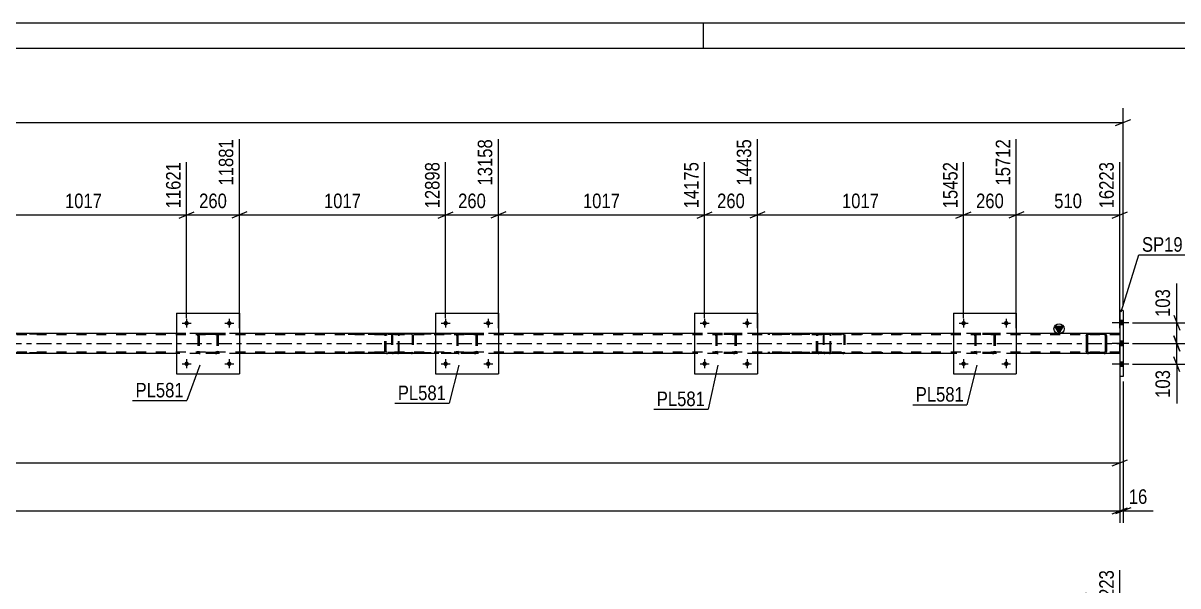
# Model space of a CAD drawing. Header units: millimetres. Extents: x -74 to 767, y -429 to 165.
# Drawn here: x 422.5 to 650.3, y 54.1 to 165 of the extents above; entities that cross this region are included whole.
import ezdxf

# ---------------------------------------------------------------- set-up
doc = ezdxf.new("R2010")
doc.units = ezdxf.units.MM
doc.linetypes.add('DXK_LINE_DOT2', pattern=[3.9198, 1.9599, -1.9599])
doc.linetypes.add('DXK_LINE_DOT3', pattern=[5.9187, 2.979, -0.9799, 0.9799, -0.9799])
doc.styles.add('Arial Narrow', font='ARIALN.TTF', dxfattribs={"height": 0.2})

# ---------------------------------------------------------------- blocks, each defined once
blk = doc.blocks.new('Unknown-814185593-1133')
at = {"color": 5, "linetype": 'Continuous'}
for p, q in [((766.68, 165.05), (-74.32, 165.05)), ((556.68, 160.05), (556.68, 165.05)), ((761.68, 160.05), (-69.32, 160.05))]:
    blk.add_line(p, q, dxfattribs=at)
blk = doc.blocks.new('Bolt-814185593-2661 - 2658')
at = {"linetype": 'Continuous'}
for points in [[(608.43, 97.9, -1), (607.55, 97.9, -1)], [(616.83, 97.9, -1), (615.95, 97.9, -1)]]:
    blk.add_hatch(color=1, dxfattribs=at).paths.add_polyline_path(points)
at = {"color": 1, "linetype": 'Continuous'}
for p, q in [((607.99, 98.78), (607.99, 97.02)), ((616.39, 98.78), (616.39, 97.02)), ((607.11, 97.9), (608.87, 97.9)), ((615.51, 97.9), (617.27, 97.9))]:
    blk.add_line(p, q, dxfattribs=at)
blk = doc.blocks.new('Part-814185593-2740 - 2658')
at = {"color": 7, "linetype": 'DXK_LINE_DOT2'}
for p, q in [((508.03, 103.42), (508.07, 103.61)), ((508.07, 103.61), (508.03, 103.42)), ((508.03, 103.42), (508.03, 100.38)), ((508.27, 103.42), (508.29, 103.51)), ((508.27, 103.42), (508.27, 100.38)), ((508.29, 103.51), (508.34, 103.59)), ((508.33, 103.87), (508.51, 103.9)), ((508.51, 103.9), (508.33, 103.87)), ((508.34, 103.59), (508.42, 103.64)), ((508.42, 103.64), (508.51, 103.66)), ((511.55, 103.9), (508.51, 103.9)), ((511.55, 103.66), (508.51, 103.66)), ((511.55, 103.9), (511.73, 103.87)), ((511.73, 103.87), (511.55, 103.9)), ((511.55, 103.66), (511.64, 103.64)), ((511.64, 103.64), (511.72, 103.59)), ((511.72, 103.59), (511.77, 103.51)), ((511.77, 103.51), (511.79, 103.42)), ((511.79, 103.42), (511.79, 100.38)), ((511.99, 103.61), (512.03, 103.42)), ((512.03, 103.42), (511.99, 103.61)), ((512.03, 103.42), (512.03, 100.38)), ((508.07, 100.2), (508.03, 100.38)), ((508.03, 100.38), (508.07, 100.2)), ((508.29, 100.29), (508.27, 100.38)), ((508.34, 100.21), (508.29, 100.29)), ((511.77, 100.29), (511.72, 100.21)), ((511.79, 100.38), (511.77, 100.29)), ((512.03, 100.38), (511.99, 100.2)), ((511.99, 100.2), (512.03, 100.38)), ((508.51, 99.9), (508.33, 99.94)), ((508.33, 99.94), (508.51, 99.9)), ((508.42, 100.16), (508.34, 100.21)), ((508.51, 100.14), (508.42, 100.16)), ((511.55, 100.14), (508.51, 100.14)), ((511.55, 99.9), (508.51, 99.9)), ((511.64, 100.16), (511.55, 100.14)), ((511.73, 99.94), (511.55, 99.9)), ((511.55, 99.9), (511.73, 99.94)), ((511.72, 100.21), (511.64, 100.16))]:
    blk.add_line(p, q, dxfattribs=at)
at = {"color": 7, "linetype": 'DXK_LINE_DOT3'}
blk.add_line((510.03, 101.9), (510.03, 101.9), dxfattribs=at)
at = {"color": 7, "linetype": 'DXK_LINE_DOT2'}
for centre, start, end in [((508.51, 103.42), 112.5, 157.5), ((508.51, 103.42), 112.5, 157.5), ((511.55, 103.42), 22.5, 67.5), ((511.55, 103.42), 22.5, 67.5), ((508.51, 100.38), 202.5, 247.5), ((508.51, 100.38), 202.5, 247.5), ((511.55, 100.38), 292.5, 337.5), ((511.55, 100.38), 292.5, 337.5)]:
    blk.add_arc(centre, 0.48, start, end, dxfattribs=at)
blk = doc.blocks.new('Bolt-814185593-2660 - 2658')
at = {"linetype": 'Continuous'}
for points in [[(557.35, 105.9, -1), (556.47, 105.9, -1)], [(565.75, 105.9, -1), (564.87, 105.9, -1)]]:
    blk.add_hatch(color=1, dxfattribs=at).paths.add_polyline_path(points)
at = {"color": 1, "linetype": 'Continuous'}
for p, q in [((556.03, 105.9), (557.79, 105.9)), ((556.91, 106.78), (556.91, 105.02)), ((564.43, 105.9), (566.19, 105.9)), ((565.31, 106.78), (565.31, 105.02))]:
    blk.add_line(p, q, dxfattribs=at)
blk = doc.blocks.new('Bolt-814185593-2662 - 2658')
at = {"linetype": 'Continuous'}
for points in [[(608.43, 105.9, -1), (607.55, 105.9, -1)], [(616.83, 105.9, -1), (615.95, 105.9, -1)]]:
    blk.add_hatch(color=1, dxfattribs=at).paths.add_polyline_path(points)
at = {"color": 1, "linetype": 'Continuous'}
for p, q in [((607.11, 105.9), (608.87, 105.9)), ((607.99, 106.78), (607.99, 105.02)), ((615.51, 105.9), (617.27, 105.9)), ((616.39, 106.78), (616.39, 105.02))]:
    blk.add_line(p, q, dxfattribs=at)
blk = doc.blocks.new('Bolt-814185593-2728 - 2658')
at = {"linetype": 'Continuous'}
for points in [[(455.19, 105.9, -1), (454.31, 105.9, -1)], [(463.59, 105.9, -1), (462.71, 105.9, -1)]]:
    blk.add_hatch(color=1, dxfattribs=at).paths.add_polyline_path(points)
at = {"color": 1, "linetype": 'Continuous'}
for p, q in [((453.87, 105.9), (455.63, 105.9)), ((454.75, 106.78), (454.75, 105.02)), ((462.27, 105.9), (464.03, 105.9)), ((463.15, 106.78), (463.15, 105.02))]:
    blk.add_line(p, q, dxfattribs=at)
blk = doc.blocks.new('Part-814185593-2809 - 2658')
at = {"color": 7, "linetype": 'DXK_LINE_DOT2'}
for p, q in [((456.95, 103.42), (456.99, 103.61)), ((456.99, 103.61), (456.95, 103.42)), ((456.95, 103.42), (456.95, 100.38)), ((457.19, 103.42), (457.21, 103.51)), ((457.19, 103.42), (457.19, 100.38)), ((457.21, 103.51), (457.26, 103.59)), ((457.25, 103.87), (457.43, 103.9)), ((457.43, 103.9), (457.25, 103.87)), ((457.26, 103.59), (457.34, 103.64)), ((457.34, 103.64), (457.43, 103.66)), ((460.47, 103.9), (457.43, 103.9)), ((460.47, 103.66), (457.43, 103.66)), ((460.47, 103.9), (460.65, 103.87)), ((460.65, 103.87), (460.47, 103.9)), ((460.47, 103.66), (460.56, 103.64)), ((460.56, 103.64), (460.64, 103.59)), ((460.64, 103.59), (460.69, 103.51)), ((460.69, 103.51), (460.71, 103.42)), ((460.71, 103.42), (460.71, 100.38)), ((460.91, 103.61), (460.95, 103.42)), ((460.95, 103.42), (460.91, 103.61)), ((460.95, 103.42), (460.95, 100.38)), ((456.99, 100.2), (456.95, 100.38)), ((456.95, 100.38), (456.99, 100.2)), ((457.21, 100.29), (457.19, 100.38)), ((457.26, 100.21), (457.21, 100.29)), ((460.69, 100.29), (460.64, 100.21)), ((460.71, 100.38), (460.69, 100.29)), ((460.95, 100.38), (460.91, 100.2)), ((460.91, 100.2), (460.95, 100.38)), ((457.43, 99.9), (457.25, 99.94)), ((457.25, 99.94), (457.43, 99.9)), ((457.34, 100.16), (457.26, 100.21)), ((457.43, 100.14), (457.34, 100.16)), ((460.47, 100.14), (457.43, 100.14)), ((460.47, 99.9), (457.43, 99.9)), ((460.56, 100.16), (460.47, 100.14)), ((460.65, 99.94), (460.47, 99.9)), ((460.47, 99.9), (460.65, 99.94)), ((460.64, 100.21), (460.56, 100.16))]:
    blk.add_line(p, q, dxfattribs=at)
at = {"color": 7, "linetype": 'DXK_LINE_DOT3'}
blk.add_line((458.95, 101.9), (458.95, 101.9), dxfattribs=at)
at = {"color": 7, "linetype": 'DXK_LINE_DOT2'}
for centre, start, end in [((457.43, 103.42), 112.5, 157.5), ((457.43, 103.42), 112.5, 157.5), ((460.47, 103.42), 22.5, 67.5), ((460.47, 103.42), 22.5, 67.5), ((457.43, 100.38), 202.5, 247.5), ((457.43, 100.38), 202.5, 247.5), ((460.47, 100.38), 292.5, 337.5), ((460.47, 100.38), 292.5, 337.5)]:
    blk.add_arc(centre, 0.48, start, end, dxfattribs=at)
blk = doc.blocks.new('Part-814185593-2745 - 2658')
at = {"color": 2, "linetype": 'Continuous'}
for p, q in [((503.83, 107.9), (503.83, 95.9)), ((503.83, 107.9), (516.23, 107.9)), ((516.23, 107.9), (516.23, 95.9)), ((503.83, 95.9), (516.23, 95.9))]:
    blk.add_line(p, q, dxfattribs=at)
blk = doc.blocks.new('Part-814185593-2746 - 2658')
at = {"color": 7, "linetype": 'DXK_LINE_DOT2'}
for p, q in [((559.11, 103.42), (559.15, 103.61)), ((559.15, 103.61), (559.11, 103.42)), ((559.11, 103.42), (559.11, 100.38)), ((559.35, 103.42), (559.37, 103.51)), ((559.35, 103.42), (559.35, 100.38)), ((559.37, 103.51), (559.42, 103.59)), ((559.41, 103.87), (559.59, 103.9)), ((559.59, 103.9), (559.41, 103.87)), ((559.42, 103.59), (559.5, 103.64)), ((559.5, 103.64), (559.59, 103.66)), ((562.63, 103.9), (559.59, 103.9)), ((562.63, 103.66), (559.59, 103.66)), ((562.63, 103.9), (562.81, 103.87)), ((562.81, 103.87), (562.63, 103.9)), ((562.63, 103.66), (562.72, 103.64)), ((562.72, 103.64), (562.8, 103.59)), ((562.8, 103.59), (562.85, 103.51)), ((562.85, 103.51), (562.87, 103.42)), ((562.87, 103.42), (562.87, 100.38)), ((563.07, 103.61), (563.11, 103.42)), ((563.11, 103.42), (563.07, 103.61)), ((563.11, 103.42), (563.11, 100.38)), ((559.15, 100.2), (559.11, 100.38)), ((559.11, 100.38), (559.15, 100.2)), ((559.37, 100.29), (559.35, 100.38)), ((559.42, 100.21), (559.37, 100.29)), ((562.85, 100.29), (562.8, 100.21)), ((562.87, 100.38), (562.85, 100.29)), ((563.11, 100.38), (563.07, 100.2)), ((563.07, 100.2), (563.11, 100.38)), ((559.59, 99.9), (559.41, 99.94)), ((559.41, 99.94), (559.59, 99.9)), ((559.5, 100.16), (559.42, 100.21)), ((559.59, 100.14), (559.5, 100.16)), ((562.63, 100.14), (559.59, 100.14)), ((562.63, 99.9), (559.59, 99.9)), ((562.72, 100.16), (562.63, 100.14)), ((562.81, 99.94), (562.63, 99.9)), ((562.63, 99.9), (562.81, 99.94)), ((562.8, 100.21), (562.72, 100.16))]:
    blk.add_line(p, q, dxfattribs=at)
at = {"color": 7, "linetype": 'DXK_LINE_DOT3'}
blk.add_line((561.11, 101.9), (561.11, 101.9), dxfattribs=at)
at = {"color": 7, "linetype": 'DXK_LINE_DOT2'}
for centre, start, end in [((559.59, 103.42), 112.5, 157.5), ((559.59, 103.42), 112.5, 157.5), ((562.63, 103.42), 22.5, 67.5), ((562.63, 103.42), 22.5, 67.5), ((559.59, 100.38), 202.5, 247.5), ((559.59, 100.38), 202.5, 247.5), ((562.63, 100.38), 292.5, 337.5), ((562.63, 100.38), 292.5, 337.5)]:
    blk.add_arc(centre, 0.48, start, end, dxfattribs=at)
blk = doc.blocks.new('Part-814185593-2751 - 2658')
at = {"color": 2, "linetype": 'Continuous'}
for p, q in [((554.91, 107.9), (554.91, 95.9)), ((554.91, 107.9), (567.31, 107.9)), ((567.31, 107.9), (567.31, 95.9)), ((554.91, 95.9), (567.31, 95.9))]:
    blk.add_line(p, q, dxfattribs=at)
blk = doc.blocks.new('Bolt-814185593-2689 - 2658')
at = {"linetype": 'Continuous'}
for points in [[(455.19, 97.9, -1), (454.31, 97.9, -1)], [(463.59, 97.9, -1), (462.71, 97.9, -1)]]:
    blk.add_hatch(color=1, dxfattribs=at).paths.add_polyline_path(points)
at = {"color": 1, "linetype": 'Continuous'}
for p, q in [((454.75, 98.78), (454.75, 97.02)), ((463.15, 98.78), (463.15, 97.02)), ((453.87, 97.9), (455.63, 97.9)), ((462.27, 97.9), (464.03, 97.9))]:
    blk.add_line(p, q, dxfattribs=at)
blk = doc.blocks.new('Part-814185593-2836 - 2658')
at = {"color": 7, "linetype": 'DXK_LINE_DOT2'}
for p, q in [((495.18, 103.7), (495.15, 103.58)), ((495.15, 103.58), (495.15, 100.22)), ((495.32, 103.58), (495.33, 103.64)), ((495.32, 103.58), (495.32, 100.22)), ((495.33, 103.64), (495.37, 103.69)), ((495.49, 103.9), (495.36, 103.88)), ((495.37, 103.69), (495.4, 103.71)), ((495.4, 103.71), (495.43, 103.73)), ((495.43, 103.73), (495.49, 103.74)), ((510.82, 103.9), (495.49, 103.9)), ((510.82, 103.74), (495.49, 103.74)), ((499.2, 103.88), (499.07, 103.9)), ((499.07, 103.74), (499.13, 103.73)), ((499.13, 103.73), (499.19, 103.69)), ((499.19, 103.69), (499.22, 103.64)), ((499.22, 103.64), (499.24, 103.58)), ((499.24, 103.58), (499.24, 100.22)), ((499.41, 103.58), (499.38, 103.7)), ((499.41, 103.58), (499.41, 100.22)), ((495.15, 100.22), (495.18, 100.1)), ((495.33, 100.16), (495.32, 100.22)), ((499.24, 100.22), (499.22, 100.16)), ((499.38, 100.1), (499.41, 100.22)), ((495.37, 100.11), (495.33, 100.16)), ((495.36, 99.93), (495.49, 99.9)), ((495.43, 100.07), (495.37, 100.11)), ((495.49, 100.06), (495.43, 100.07)), ((510.82, 100.06), (495.49, 100.06)), ((510.82, 99.9), (495.49, 99.9)), ((499.07, 100.06), (499.13, 100.07)), ((499.07, 99.9), (499.2, 99.93)), ((499.13, 100.07), (499.16, 100.09)), ((499.16, 100.09), (499.19, 100.11)), ((499.22, 100.16), (499.19, 100.11))]:
    blk.add_line(p, q, dxfattribs=at)
for centre, start, end in [((495.48, 103.57), 110.7583, 155.68), ((499.08, 100.24), 290.7583, 335.68)]:
    blk.add_arc(centre, 0.331, start, end, dxfattribs=at)
blk = doc.blocks.new('Bolt-814185593-2774 - 2658')
at = {"linetype": 'Continuous'}
for points in [[(639.45, 105.56), (639.45, 106.44), (638.81, 106.44), (638.81, 105.56)], [(639.45, 105.56), (639.45, 106.44), (638.81, 106.44), (638.81, 105.56)], [(639.45, 105.56), (639.45, 106.44), (638.81, 106.44), (638.81, 105.56)], [(639.45, 101.46), (639.45, 102.34), (638.81, 102.34), (638.81, 101.46)], [(639.45, 101.46), (639.45, 102.34), (638.81, 102.34), (638.81, 101.46)], [(639.45, 97.36), (639.45, 98.24), (638.81, 98.24), (638.81, 97.36)], [(639.45, 97.36), (639.45, 98.24), (638.81, 98.24), (638.81, 97.36)], [(639.45, 97.36), (639.45, 98.24), (638.81, 98.24), (638.81, 97.36)]]:
    blk.add_hatch(color=1, dxfattribs=at).paths.add_polyline_path(points)
at = {"color": 1, "linetype": 'Continuous'}
for p, q in [((640.61, 106), (637.29, 106)), ((640.61, 106), (637.29, 106)), ((640.61, 106), (637.29, 106)), ((639.45, 106.44), (638.81, 106.44)), ((639.45, 106.44), (638.81, 106.44)), ((639.45, 106.44), (638.81, 106.44)), ((639.45, 105.56), (638.81, 105.56)), ((639.45, 105.56), (638.81, 105.56)), ((639.45, 105.56), (638.81, 105.56)), ((640.61, 101.9), (637.29, 101.9)), ((640.61, 101.9), (637.29, 101.9)), ((639.45, 102.34), (638.81, 102.34)), ((639.45, 102.34), (638.81, 102.34)), ((639.45, 101.46), (638.81, 101.46)), ((639.45, 101.46), (638.81, 101.46)), ((639.45, 98.24), (638.81, 98.24)), ((639.45, 98.24), (638.81, 98.24)), ((639.45, 98.24), (638.81, 98.24)), ((640.61, 97.8), (637.29, 97.8)), ((640.61, 97.8), (637.29, 97.8)), ((640.61, 97.8), (637.29, 97.8)), ((639.45, 97.36), (638.81, 97.36)), ((639.45, 97.36), (638.81, 97.36)), ((639.45, 97.36), (638.81, 97.36))]:
    blk.add_line(p, q, dxfattribs=at)
blk = doc.blocks.new('Part-814185593-2714 - 2658')
at = {"color": 7, "linetype": 'DXK_LINE_DOT2'}
for p, q in [((610.19, 103.42), (610.23, 103.61)), ((610.23, 103.61), (610.19, 103.42)), ((610.19, 103.42), (610.19, 100.38)), ((610.43, 103.42), (610.45, 103.51)), ((610.43, 103.42), (610.43, 100.38)), ((610.45, 103.51), (610.5, 103.59)), ((610.49, 103.87), (610.67, 103.9)), ((610.67, 103.9), (610.49, 103.87)), ((610.5, 103.59), (610.58, 103.64)), ((610.58, 103.64), (610.67, 103.66)), ((613.71, 103.9), (610.67, 103.9)), ((613.71, 103.66), (610.67, 103.66)), ((613.71, 103.9), (613.9, 103.87)), ((613.9, 103.87), (613.71, 103.9)), ((613.71, 103.66), (613.8, 103.64)), ((613.8, 103.64), (613.88, 103.59)), ((613.88, 103.59), (613.93, 103.51)), ((613.93, 103.51), (613.95, 103.42)), ((613.95, 103.42), (613.95, 100.38)), ((614.16, 103.61), (614.19, 103.42)), ((614.19, 103.42), (614.16, 103.61)), ((614.19, 103.42), (614.19, 100.38)), ((610.23, 100.2), (610.19, 100.38)), ((610.19, 100.38), (610.23, 100.2)), ((610.45, 100.29), (610.43, 100.38)), ((610.5, 100.21), (610.45, 100.29)), ((613.93, 100.29), (613.88, 100.21)), ((613.95, 100.38), (613.93, 100.29)), ((614.19, 100.38), (614.16, 100.2)), ((614.16, 100.2), (614.19, 100.38)), ((610.67, 99.9), (610.49, 99.94)), ((610.49, 99.94), (610.67, 99.9)), ((610.58, 100.16), (610.5, 100.21)), ((610.67, 100.14), (610.58, 100.16)), ((613.71, 100.14), (610.67, 100.14)), ((613.71, 99.9), (610.67, 99.9)), ((613.8, 100.16), (613.71, 100.14)), ((613.9, 99.94), (613.71, 99.9)), ((613.71, 99.9), (613.9, 99.94)), ((613.88, 100.21), (613.8, 100.16))]:
    blk.add_line(p, q, dxfattribs=at)
at = {"color": 7, "linetype": 'DXK_LINE_DOT3'}
blk.add_line((612.19, 101.9), (612.19, 101.9), dxfattribs=at)
at = {"color": 7, "linetype": 'DXK_LINE_DOT2'}
for centre, start, end in [((610.67, 103.42), 112.5, 157.5), ((610.67, 103.42), 112.5, 157.5), ((613.71, 103.42), 22.5, 67.5), ((613.71, 103.42), 22.5, 67.5), ((610.67, 100.38), 202.5, 247.5), ((610.67, 100.38), 202.5, 247.5), ((613.71, 100.38), 292.5, 337.5), ((613.71, 100.38), 292.5, 337.5)]:
    blk.add_arc(centre, 0.48, start, end, dxfattribs=at)
blk = doc.blocks.new('Part-814185593-2719 - 2658')
at = {"color": 2, "linetype": 'Continuous'}
for p, q in [((605.99, 107.9), (605.99, 95.9)), ((605.99, 107.9), (618.39, 107.9)), ((618.39, 107.9), (618.39, 95.9)), ((605.99, 95.9), (618.39, 95.9))]:
    blk.add_line(p, q, dxfattribs=at)
blk = doc.blocks.new('Part-814185593-2720 - 2658')
at = {"color": 2, "linetype": 'Continuous'}
for p, q in [((632.2, 103.61), (632.17, 103.42)), ((632.17, 103.42), (632.17, 100.38)), ((632.41, 103.42), (632.43, 103.51)), ((632.41, 103.42), (632.41, 100.38)), ((632.43, 103.51), (632.48, 103.59)), ((632.65, 103.9), (632.46, 103.87)), ((632.48, 103.59), (632.56, 103.64)), ((632.56, 103.64), (632.65, 103.66)), ((635.69, 103.9), (632.65, 103.9)), ((635.69, 103.66), (632.65, 103.66)), ((635.87, 103.87), (635.69, 103.9)), ((635.69, 103.66), (635.78, 103.64)), ((635.78, 103.64), (635.86, 103.59)), ((635.86, 103.59), (635.91, 103.51)), ((635.91, 103.51), (635.93, 103.42)), ((635.93, 103.42), (635.93, 100.38)), ((636.17, 103.42), (636.13, 103.61)), ((636.17, 103.42), (636.17, 100.38)), ((632.17, 100.38), (632.2, 100.2)), ((632.43, 100.29), (632.41, 100.38)), ((632.48, 100.21), (632.43, 100.29)), ((635.91, 100.29), (635.86, 100.21)), ((635.93, 100.38), (635.91, 100.29)), ((636.13, 100.2), (636.17, 100.38)), ((632.46, 99.94), (632.65, 99.9)), ((632.56, 100.16), (632.48, 100.21)), ((632.65, 100.14), (632.56, 100.16)), ((635.69, 100.14), (632.65, 100.14)), ((635.69, 99.9), (632.65, 99.9)), ((635.78, 100.16), (635.69, 100.14)), ((635.69, 99.9), (635.87, 99.94)), ((635.86, 100.21), (635.78, 100.16))]:
    blk.add_line(p, q, dxfattribs=at)
at = {"color": 7, "linetype": 'DXK_LINE_DOT2'}
for p, q in [((632.17, 103.42), (632.2, 103.61)), ((632.46, 103.87), (632.65, 103.9)), ((635.69, 103.9), (635.87, 103.87)), ((636.13, 103.61), (636.17, 103.42)), ((632.2, 100.2), (632.17, 100.38)), ((636.17, 100.38), (636.13, 100.2)), ((632.65, 99.9), (632.46, 99.94)), ((635.87, 99.94), (635.69, 99.9))]:
    blk.add_line(p, q, dxfattribs=at)
at = {"color": 2, "linetype": 'Continuous'}
for centre, start, end in [((632.65, 103.42), 112.5, 157.5), ((635.69, 103.42), 22.5, 67.5), ((632.65, 100.38), 202.5, 247.5), ((635.69, 100.38), 292.5, 337.5)]:
    blk.add_arc(centre, 0.48, start, end, dxfattribs=at)
at = {"color": 7, "linetype": 'DXK_LINE_DOT2'}
for centre, start, end in [((632.65, 103.42), 112.5, 157.5), ((635.69, 103.42), 22.5, 67.5), ((632.65, 100.38), 202.5, 247.5), ((635.69, 100.38), 292.5, 337.5)]:
    blk.add_arc(centre, 0.48, start, end, dxfattribs=at)
blk = doc.blocks.new('Bolt-814185593-2731 - 2658')
at = {"linetype": 'Continuous'}
for points in [[(506.27, 97.9, -1), (505.39, 97.9, -1)], [(514.67, 97.9, -1), (513.79, 97.9, -1)]]:
    blk.add_hatch(color=1, dxfattribs=at).paths.add_polyline_path(points)
at = {"color": 1, "linetype": 'Continuous'}
for p, q in [((505.83, 98.78), (505.83, 97.02)), ((514.23, 98.78), (514.23, 97.02)), ((504.95, 97.9), (506.71, 97.9)), ((513.35, 97.9), (515.11, 97.9))]:
    blk.add_line(p, q, dxfattribs=at)
blk = doc.blocks.new('Bolt-814185593-2732 - 2658')
at = {"linetype": 'Continuous'}
for points in [[(506.27, 105.9, -1), (505.39, 105.9, -1)], [(514.67, 105.9, -1), (513.79, 105.9, -1)]]:
    blk.add_hatch(color=1, dxfattribs=at).paths.add_polyline_path(points)
at = {"color": 1, "linetype": 'Continuous'}
for p, q in [((504.95, 105.9), (506.71, 105.9)), ((505.83, 106.78), (505.83, 105.02)), ((513.35, 105.9), (515.11, 105.9)), ((514.23, 106.78), (514.23, 105.02))]:
    blk.add_line(p, q, dxfattribs=at)
blk = doc.blocks.new('Bolt-814185593-2733 - 2658')
at = {"linetype": 'Continuous'}
for points in [[(557.35, 97.9, -1), (556.47, 97.9, -1)], [(565.75, 97.9, -1), (564.87, 97.9, -1)]]:
    blk.add_hatch(color=1, dxfattribs=at).paths.add_polyline_path(points)
at = {"color": 1, "linetype": 'Continuous'}
for p, q in [((556.91, 98.78), (556.91, 97.02)), ((565.31, 98.78), (565.31, 97.02)), ((556.03, 97.9), (557.79, 97.9)), ((564.43, 97.9), (566.19, 97.9))]:
    blk.add_line(p, q, dxfattribs=at)
blk = doc.blocks.new('Part-814185593-2781 - 2658')
at = {"linetype": 'Continuous'}
blk.add_hatch(color=2, dxfattribs=at).paths.add_polyline_path([(626.81, 103.9), (626.01, 105.3), (627.61, 105.3)])
at = {"color": 2, "linetype": 'Continuous'}
for p, q in [((626.81, 103.9), (626.01, 105.3)), ((626.01, 105.3), (627.61, 105.3)), ((627.61, 105.3), (626.81, 103.9)), ((452.75, 103.9), (414.07, 103.9)), ((503.83, 103.9), (465.15, 103.9)), ((554.91, 103.9), (516.23, 103.9)), ((605.99, 103.9), (567.31, 103.9)), ((632.65, 103.9), (618.39, 103.9)), ((638.81, 103.9), (635.69, 103.9)), ((452.75, 99.9), (414.07, 99.9)), ((503.83, 99.9), (465.15, 99.9)), ((554.91, 99.9), (516.23, 99.9)), ((605.99, 99.9), (567.31, 99.9)), ((632.65, 99.9), (618.39, 99.9)), ((638.81, 99.9), (635.69, 99.9))]:
    blk.add_line(p, q, dxfattribs=at)
at = {"color": 7, "linetype": 'DXK_LINE_DOT2'}
for p, q in [((638.81, 103.58), (34.51, 103.58)), ((638.81, 103.9), (64.4, 103.9)), ((465.15, 103.9), (452.75, 103.9)), ((516.23, 103.9), (503.83, 103.9)), ((567.31, 103.9), (554.91, 103.9)), ((618.39, 103.9), (605.99, 103.9)), ((635.69, 103.9), (632.65, 103.9)), ((638.81, 99.9), (638.81, 103.9)), ((638.81, 100.22), (34.51, 100.22)), ((465.15, 99.9), (452.75, 99.9)), ((516.23, 99.9), (503.83, 99.9)), ((567.31, 99.9), (554.91, 99.9)), ((618.39, 99.9), (605.99, 99.9)), ((635.69, 99.9), (632.65, 99.9))]:
    blk.add_line(p, q, dxfattribs=at)
at = {"color": 7, "linetype": 'DXK_LINE_DOT3'}
blk.add_line((34.51, 101.9), (638.81, 101.9), dxfattribs=at)
at = {"color": 2, "linetype": 'Continuous'}
blk.add_circle((626.81, 104.8), 1, dxfattribs=at)
blk = doc.blocks.new('Part-814185593-2814 - 2658')
at = {"color": 2, "linetype": 'Continuous'}
for p, q in [((452.75, 107.9), (452.75, 95.9)), ((452.75, 107.9), (465.15, 107.9)), ((465.15, 107.9), (465.15, 95.9)), ((452.75, 95.9), (465.15, 95.9))]:
    blk.add_line(p, q, dxfattribs=at)
blk = doc.blocks.new('Part-814185593-2843 - 2658')
at = {"color": 7, "linetype": 'DXK_LINE_DOT2'}
for p, q in [((410.04, 103.7), (410.02, 103.58)), ((410.02, 100.22), (410.02, 103.58)), ((410.19, 103.58), (410.2, 103.64)), ((410.19, 100.22), (410.19, 103.58)), ((410.2, 103.64), (410.24, 103.69)), ((410.36, 103.9), (410.23, 103.88)), ((410.24, 103.69), (410.29, 103.73)), ((410.29, 103.73), (410.36, 103.74)), ((425.69, 103.9), (410.36, 103.9)), ((425.69, 103.74), (410.36, 103.74)), ((414.06, 103.88), (413.93, 103.9)), ((413.93, 103.74), (414, 103.73)), ((414, 103.73), (414.05, 103.69)), ((414.05, 103.69), (414.09, 103.64)), ((414.09, 103.64), (414.1, 103.58)), ((414.1, 103.58), (414.1, 100.22)), ((414.27, 103.58), (414.25, 103.7)), ((414.27, 103.58), (414.27, 100.22)), ((410.02, 100.22), (410.04, 100.1)), ((410.2, 100.16), (410.19, 100.22)), ((414.1, 100.22), (414.09, 100.16)), ((414.25, 100.1), (414.27, 100.22)), ((410.24, 100.11), (410.2, 100.16)), ((410.23, 99.93), (410.36, 99.9)), ((410.29, 100.07), (410.24, 100.11)), ((410.36, 100.06), (410.29, 100.07)), ((425.69, 100.06), (410.36, 100.06)), ((425.69, 99.9), (410.36, 99.9)), ((414, 100.07), (413.93, 100.06)), ((413.93, 99.9), (414.06, 99.93)), ((414.05, 100.11), (414, 100.07)), ((414.09, 100.16), (414.05, 100.11))]:
    blk.add_line(p, q, dxfattribs=at)
for centre, start, end in [((410.34, 103.57), 110.7583, 155.68), ((410.34, 100.24), 204.32, 249.2417), ((413.95, 100.24), 290.7583, 335.68)]:
    blk.add_arc(centre, 0.331, start, end, dxfattribs=at)
blk = doc.blocks.new('Part-814185593-2861 - 2658')
at = {"color": 7, "linetype": 'DXK_LINE_DOT2'}
for p, q in [((581.56, 103.9), (569.4, 103.9)), ((581.56, 103.66), (569.4, 103.66)), ((578.99, 103.56), (578.97, 103.42)), ((578.97, 100.38), (578.97, 103.42)), ((579, 103.61), (578.99, 103.56)), ((579.22, 103.42), (579.24, 103.51)), ((579.22, 100.38), (579.22, 103.42)), ((579.24, 103.51), (579.29, 103.59)), ((579.47, 103.9), (579.28, 103.87)), ((579.29, 103.59), (579.37, 103.64)), ((579.37, 103.64), (579.47, 103.66)), ((580.28, 103.9), (580.28, 103.66)), ((581.66, 103.87), (581.56, 103.9)), ((581.56, 103.66), (581.61, 103.64)), ((581.61, 103.64), (581.66, 103.59)), ((581.75, 103.76), (581.66, 103.87)), ((581.66, 103.59), (581.69, 103.51)), ((581.69, 103.51), (581.7, 103.42)), ((581.7, 100.38), (581.7, 103.42)), ((581.81, 103.61), (581.75, 103.76)), ((581.83, 103.42), (581.81, 103.61)), ((581.83, 100.38), (581.83, 103.42)), ((578.97, 100.38), (578.98, 100.3)), ((578.98, 100.3), (579, 100.2)), ((579.24, 100.29), (579.22, 100.38)), ((579.29, 100.21), (579.24, 100.29)), ((581.69, 100.29), (581.66, 100.21)), ((581.7, 100.38), (581.69, 100.29)), ((581.81, 100.2), (581.83, 100.38)), ((581.56, 100.14), (569.4, 100.14)), ((581.56, 99.9), (569.4, 99.9)), ((579.28, 99.94), (579.47, 99.9)), ((579.37, 100.16), (579.29, 100.21)), ((579.47, 100.14), (579.37, 100.16)), ((580.28, 99.9), (580.28, 100.14)), ((581.61, 100.16), (581.56, 100.14)), ((581.56, 99.9), (581.66, 99.94)), ((581.66, 100.21), (581.61, 100.16)), ((581.66, 99.94), (581.75, 100.04)), ((581.75, 100.04), (581.76, 100.07)), ((581.76, 100.07), (581.81, 100.2))]:
    blk.add_line(p, q, dxfattribs=at)
blk.add_arc((579.45, 103.41), 0.492, 111.1941, 156.1506, dxfattribs=at)
blk = doc.blocks.new('Part-814185593-2863 - 2658')
at = {"color": 7, "linetype": 'DXK_LINE_DOT2'}
for p, q in [((580.31, 103.7), (580.28, 103.58)), ((580.28, 103.58), (580.28, 100.22)), ((580.45, 103.58), (580.47, 103.64)), ((580.45, 103.58), (580.45, 100.22)), ((580.47, 103.64), (580.5, 103.69)), ((580.62, 103.9), (580.49, 103.88)), ((580.5, 103.69), (580.54, 103.71)), ((580.54, 103.71), (580.56, 103.73)), ((580.56, 103.73), (580.62, 103.74)), ((595.95, 103.9), (580.62, 103.9)), ((595.95, 103.74), (580.62, 103.74)), ((584.33, 103.88), (584.2, 103.9)), ((584.2, 103.74), (584.27, 103.73)), ((584.27, 103.73), (584.32, 103.69)), ((584.32, 103.69), (584.36, 103.64)), ((584.36, 103.64), (584.37, 103.58)), ((584.37, 103.58), (584.37, 100.22)), ((584.54, 103.58), (584.52, 103.7)), ((584.54, 103.58), (584.54, 100.22)), ((580.28, 100.22), (580.31, 100.1)), ((580.47, 100.16), (580.45, 100.22)), ((584.37, 100.22), (584.36, 100.16)), ((584.52, 100.1), (584.54, 100.22)), ((580.5, 100.11), (580.47, 100.16)), ((580.49, 99.93), (580.62, 99.9)), ((580.56, 100.07), (580.5, 100.11)), ((580.62, 100.06), (580.56, 100.07)), ((595.95, 100.06), (580.62, 100.06)), ((595.95, 99.9), (580.62, 99.9)), ((584.2, 100.06), (584.27, 100.07)), ((584.2, 99.9), (584.33, 99.93)), ((584.27, 100.07), (584.29, 100.09)), ((584.29, 100.09), (584.32, 100.11)), ((584.36, 100.16), (584.32, 100.11))]:
    blk.add_line(p, q, dxfattribs=at)
for centre, start, end in [((580.61, 103.57), 110.7583, 155.68), ((584.21, 100.24), 290.7583, 335.68)]:
    blk.add_arc(centre, 0.331, start, end, dxfattribs=at)
blk = doc.blocks.new('Part-814185593-2881 - 2658')
at = {"color": 2, "linetype": 'Continuous'}
for p, q in [((639.45, 108.4), (638.81, 108.4)), ((638.81, 108.4), (638.81, 95.4)), ((639.45, 108.4), (639.45, 95.4)), ((639.45, 95.4), (638.81, 95.4))]:
    blk.add_line(p, q, dxfattribs=at)
blk = doc.blocks.new('Part-814185593-2963 - 2658')
at = {"color": 7, "linetype": 'DXK_LINE_DOT2'}
for p, q in [((496.43, 103.9), (484.27, 103.9)), ((496.43, 103.66), (484.27, 103.66)), ((493.86, 103.56), (493.83, 103.42)), ((493.83, 100.38), (493.83, 103.42)), ((493.87, 103.61), (493.86, 103.56)), ((494.08, 103.42), (494.1, 103.51)), ((494.08, 100.38), (494.08, 103.42)), ((494.1, 103.51), (494.16, 103.59)), ((494.34, 103.9), (494.14, 103.87)), ((494.16, 103.59), (494.24, 103.64)), ((494.24, 103.64), (494.34, 103.66)), ((495.15, 103.9), (495.15, 103.66)), ((496.53, 103.87), (496.43, 103.9)), ((496.43, 103.66), (496.48, 103.64)), ((496.48, 103.64), (496.52, 103.59)), ((496.52, 103.59), (496.55, 103.51)), ((496.62, 103.76), (496.53, 103.87)), ((496.55, 103.51), (496.56, 103.42)), ((496.56, 100.38), (496.56, 103.42)), ((496.68, 103.61), (496.62, 103.76)), ((496.7, 103.42), (496.68, 103.61)), ((496.7, 100.38), (496.7, 103.42)), ((493.83, 100.38), (493.85, 100.3)), ((493.85, 100.3), (493.87, 100.2)), ((494.1, 100.29), (494.08, 100.38)), ((494.16, 100.21), (494.1, 100.29)), ((496.55, 100.29), (496.52, 100.21)), ((496.56, 100.38), (496.55, 100.29)), ((496.68, 100.2), (496.7, 100.38)), ((496.43, 100.14), (484.27, 100.14)), ((496.43, 99.9), (484.27, 99.9)), ((494.14, 99.94), (494.34, 99.9)), ((494.24, 100.16), (494.16, 100.21)), ((494.34, 100.14), (494.24, 100.16)), ((495.15, 99.9), (495.15, 100.14)), ((496.48, 100.16), (496.43, 100.14)), ((496.43, 99.9), (496.53, 99.94)), ((496.52, 100.21), (496.48, 100.16)), ((496.53, 99.94), (496.62, 100.04)), ((496.62, 100.04), (496.68, 100.2))]:
    blk.add_line(p, q, dxfattribs=at)
blk.add_arc((494.32, 103.41), 0.492, 111.1941, 156.1506, dxfattribs=at)
blk = doc.blocks.new('StraightDimension-814185593-7095 - 2658')
at = {"color": 7, "linetype": 'Continuous'}
for p, q in [((516.23, 104.9), (516.23, 142.17)), ((505.83, 106.9), (505.83, 137.67)), ((504.33, 126.63), (507.33, 127.83)), ((517.73, 127.83), (514.73, 126.63)), ((505.83, 127.23), (516.23, 127.23))]:
    blk.add_line(p, q, dxfattribs=at)
at = {"color": 0}
blk.add_wipeout([(514.37, 127.98), (514.37, 132.18), (507.69, 132.18), (507.69, 127.98)], dxfattribs=at)
at = {"color": 0, "linetype": 'Continuous'}
blk.add_wipeout([(515.63, 142.77), (511.43, 142.77), (511.43, 132.43), (515.63, 132.43)], dxfattribs=at)
at = {"color": 3, "linetype": 'Continuous', "style": 'Arial Narrow'}
blk.add_text('13158', height=2.863, rotation=90.0002, dxfattribs=at).set_placement((515.03, 133.03))
at = {"color": 3, "style": 'Arial Narrow'}
blk.add_text('260', height=2.863, dxfattribs=at).set_placement((508.29, 128.58))
blk = doc.blocks.new('StraightDimension-814185593-3009 - 2658')
at = {"color": 7, "linetype": 'Continuous'}
for p, q in [((638.81, 94.4), (638.81, 66.54)), ((9.28, 68.94), (638.81, 68.94)), ((637.31, 68.34), (640.31, 69.54))]:
    blk.add_line(p, q, dxfattribs=at)
blk = doc.blocks.new('StraightDimension-814185593-7093 - 2658')
at = {"color": 7, "linetype": 'Continuous'}
for p, q in [((567.31, 104.9), (567.31, 142.17)), ((556.91, 106.9), (556.91, 137.67)), ((555.41, 126.63), (558.41, 127.83)), ((568.81, 127.83), (565.81, 126.63)), ((556.91, 127.23), (567.31, 127.23))]:
    blk.add_line(p, q, dxfattribs=at)
at = {"color": 0}
blk.add_wipeout([(565.45, 127.98), (565.45, 132.18), (558.77, 132.18), (558.77, 127.98)], dxfattribs=at)
at = {"color": 0, "linetype": 'Continuous'}
blk.add_wipeout([(566.71, 142.77), (562.51, 142.77), (562.51, 132.43), (566.71, 132.43)], dxfattribs=at)
at = {"color": 3, "linetype": 'Continuous', "style": 'Arial Narrow'}
blk.add_text('14435', height=2.863, rotation=90.0002, dxfattribs=at).set_placement((566.11, 133.03))
at = {"color": 3, "style": 'Arial Narrow'}
blk.add_text('260', height=2.863, dxfattribs=at).set_placement((559.37, 128.58))
blk = doc.blocks.new('StraightDimension-814185593-7098 - 2658')
at = {"color": 7, "linetype": 'Continuous'}
for p, q in [((414.07, 104.9), (414.07, 142.17)), ((454.75, 106.9), (454.75, 137.67)), ((415.57, 127.83), (412.57, 126.63)), ((453.25, 126.63), (456.25, 127.83)), ((414.07, 127.23), (454.75, 127.23))]:
    blk.add_line(p, q, dxfattribs=at)
at = {"color": 0, "linetype": 'Continuous'}
blk.add_wipeout([(454.15, 138.27), (449.95, 138.27), (449.95, 127.93), (454.15, 127.93)], dxfattribs=at)
at = {"color": 0}
blk.add_wipeout([(438.67, 127.98), (438.67, 132.18), (430.15, 132.18), (430.15, 127.98)], dxfattribs=at)
at = {"color": 3, "linetype": 'Continuous', "style": 'Arial Narrow'}
blk.add_text('11621', height=2.863, rotation=90.0002, dxfattribs=at).set_placement((453.55, 128.53))
at = {"color": 3, "style": 'Arial Narrow'}
blk.add_text('1017', height=2.863, dxfattribs=at).set_placement((430.75, 128.58))
blk = doc.blocks.new('StraightDimension-814185593-2972 - 2658')
at = {"color": 7, "linetype": 'Continuous'}
for p, q in [((649.45, 107.5), (650.65, 104.5)), ((641.29, 106), (652.45, 106)), ((650.05, 101.9), (650.05, 106)), ((650.65, 100.4), (649.45, 103.4)), ((641.29, 101.9), (652.45, 101.9))]:
    blk.add_line(p, q, dxfattribs=at)
at = {"color": 0}
blk.add_wipeout([(649.3, 113.21), (645.1, 113.21), (645.1, 106.53), (649.3, 106.53)], dxfattribs=at)
at = {"color": 7, "linetype": 'Continuous'}
blk.add_line((650.05, 106), (650.05, 113.74), dxfattribs=at)
blk.add_line((650.05, 106), (650.05, 113.74), dxfattribs=at)
at = {"color": 3, "style": 'Arial Narrow'}
blk.add_text('103', height=2.863, rotation=90.0002, dxfattribs=at).set_placement((648.7, 107.13))
blk = doc.blocks.new('StraightDimension-814185593-2985 - 2658')
at = {"color": 7, "linetype": 'Continuous'}
for p, q in [((649.45, 103.4), (650.65, 100.4)), ((641.29, 101.9), (652.45, 101.9)), ((650.05, 97.8), (650.05, 101.9)), ((650.65, 96.3), (649.45, 99.3)), ((641.29, 97.8), (652.45, 97.8))]:
    blk.add_line(p, q, dxfattribs=at)
at = {"color": 0}
blk.add_wipeout([(649.3, 97.28), (645.1, 97.28), (645.1, 90.59), (649.3, 90.59)], dxfattribs=at)
at = {"color": 7, "linetype": 'Continuous'}
blk.add_line((650.05, 97.8), (650.05, 90.07), dxfattribs=at)
blk.add_line((650.05, 97.8), (650.05, 90.07), dxfattribs=at)
at = {"color": 3, "style": 'Arial Narrow'}
blk.add_text('103', height=2.863, rotation=90.0002, dxfattribs=at).set_placement((648.7, 91.19))
blk = doc.blocks.new('StraightDimension-814185593-3019 - 2658')
at = {"color": 7, "linetype": 'Continuous'}
for p, q in [((638.81, 94.4), (638.81, 66.54)), ((639.45, 94.4), (639.45, 66.54)), ((637.31, 68.34), (640.31, 69.54)), ((640.95, 69.54), (637.95, 68.34)), ((638.81, 68.94), (639.45, 68.94))]:
    blk.add_line(p, q, dxfattribs=at)
at = {"color": 0}
blk.add_wipeout([(644.83, 69.69), (644.83, 73.89), (639.97, 73.89), (639.97, 69.69)], dxfattribs=at)
at = {"color": 7, "linetype": 'Continuous'}
blk.add_line((639.45, 68.94), (645.36, 68.94), dxfattribs=at)
blk.add_line((639.45, 68.94), (645.36, 68.94), dxfattribs=at)
at = {"color": 3, "style": 'Arial Narrow'}
blk.add_text('16', height=2.863, dxfattribs=at).set_placement((640.57, 70.29))
blk = doc.blocks.new('StraightDimension-814185593-3125 - 2658')
at = {"color": 7, "linetype": 'Continuous'}
for p, q in [((639.45, 109.4), (639.45, 148.29)), ((637.95, 144.84), (640.95, 146.04)), ((8.64, 145.44), (639.45, 145.44))]:
    blk.add_line(p, q, dxfattribs=at)
blk = doc.blocks.new('StraightDimension-814185593-3148 - 2658')
at = {"color": 7, "linetype": 'Continuous'}
for p, q in [((638.81, 98.9), (638.81, 76)), ((73.49, 78.4), (638.81, 78.4)), ((637.31, 77.8), (640.31, 79))]:
    blk.add_line(p, q, dxfattribs=at)
blk = doc.blocks.new('StraightDimension-814185593-7090 - 2658')
at = {"color": 7, "linetype": 'Continuous'}
for p, q in [((618.39, 104.9), (618.39, 142.17)), ((638.81, 104.9), (638.81, 137.67)), ((619.89, 127.83), (616.89, 126.63)), ((637.31, 126.63), (640.31, 127.83)), ((618.39, 127.23), (638.81, 127.23))]:
    blk.add_line(p, q, dxfattribs=at)
at = {"color": 0, "linetype": 'Continuous'}
blk.add_wipeout([(638.21, 138.27), (634.01, 138.27), (634.01, 127.93), (638.21, 127.93)], dxfattribs=at)
at = {"color": 0}
blk.add_wipeout([(631.94, 127.98), (631.94, 132.18), (625.26, 132.18), (625.26, 127.98)], dxfattribs=at)
at = {"color": 3, "linetype": 'Continuous', "style": 'Arial Narrow'}
blk.add_text('16223', height=2.863, rotation=90.0002, dxfattribs=at).set_placement((637.61, 128.53))
at = {"color": 3, "style": 'Arial Narrow'}
blk.add_text('510', height=2.863, dxfattribs=at).set_placement((625.86, 128.58))
blk = doc.blocks.new('StraightDimension-814185593-7091 - 2658')
at = {"color": 7, "linetype": 'Continuous'}
for p, q in [((618.39, 104.9), (618.39, 142.17)), ((607.99, 106.9), (607.99, 137.67)), ((606.49, 126.63), (609.49, 127.83)), ((619.89, 127.83), (616.89, 126.63)), ((607.99, 127.23), (618.39, 127.23))]:
    blk.add_line(p, q, dxfattribs=at)
at = {"color": 0}
blk.add_wipeout([(616.53, 127.98), (616.53, 132.18), (609.85, 132.18), (609.85, 127.98)], dxfattribs=at)
at = {"color": 0, "linetype": 'Continuous'}
blk.add_wipeout([(617.79, 142.77), (613.59, 142.77), (613.59, 132.43), (617.79, 132.43)], dxfattribs=at)
at = {"color": 3, "linetype": 'Continuous', "style": 'Arial Narrow'}
blk.add_text('15712', height=2.863, rotation=90.0002, dxfattribs=at).set_placement((617.19, 133.03))
at = {"color": 3, "style": 'Arial Narrow'}
blk.add_text('260', height=2.863, dxfattribs=at).set_placement((610.45, 128.58))
blk = doc.blocks.new('StraightDimension-814185593-7092 - 2658')
at = {"color": 7, "linetype": 'Continuous'}
for p, q in [((567.31, 104.9), (567.31, 142.17)), ((607.99, 106.9), (607.99, 137.67)), ((568.81, 127.83), (565.81, 126.63)), ((606.49, 126.63), (609.49, 127.83)), ((567.31, 127.23), (607.99, 127.23))]:
    blk.add_line(p, q, dxfattribs=at)
at = {"color": 0, "linetype": 'Continuous'}
blk.add_wipeout([(607.39, 138.27), (603.19, 138.27), (603.19, 127.93), (607.39, 127.93)], dxfattribs=at)
at = {"color": 0}
blk.add_wipeout([(591.91, 127.98), (591.91, 132.18), (583.4, 132.18), (583.4, 127.98)], dxfattribs=at)
at = {"color": 3, "linetype": 'Continuous', "style": 'Arial Narrow'}
blk.add_text('15452', height=2.863, rotation=90.0002, dxfattribs=at).set_placement((606.79, 128.53))
at = {"color": 3, "style": 'Arial Narrow'}
blk.add_text('1017', height=2.863, dxfattribs=at).set_placement((584, 128.58))
blk = doc.blocks.new('StraightDimension-814185593-7094 - 2658')
at = {"color": 7, "linetype": 'Continuous'}
for p, q in [((516.23, 104.9), (516.23, 142.17)), ((556.91, 106.9), (556.91, 137.67)), ((517.73, 127.83), (514.73, 126.63)), ((555.41, 126.63), (558.41, 127.83)), ((516.23, 127.23), (556.91, 127.23))]:
    blk.add_line(p, q, dxfattribs=at)
at = {"color": 0, "linetype": 'Continuous'}
blk.add_wipeout([(556.31, 138.27), (552.11, 138.27), (552.11, 127.93), (556.31, 127.93)], dxfattribs=at)
at = {"color": 0}
blk.add_wipeout([(540.83, 127.98), (540.83, 132.18), (532.31, 132.18), (532.31, 127.98)], dxfattribs=at)
at = {"color": 3, "linetype": 'Continuous', "style": 'Arial Narrow'}
blk.add_text('14175', height=2.863, rotation=90.0002, dxfattribs=at).set_placement((555.71, 128.53))
at = {"color": 3, "style": 'Arial Narrow'}
blk.add_text('1017', height=2.863, dxfattribs=at).set_placement((532.91, 128.58))
blk = doc.blocks.new('StraightDimension-814185593-7096 - 2658')
at = {"color": 7, "linetype": 'Continuous'}
for p, q in [((465.15, 104.9), (465.15, 142.17)), ((505.83, 106.9), (505.83, 137.67)), ((466.65, 127.83), (463.65, 126.63)), ((504.33, 126.63), (507.33, 127.83)), ((465.15, 127.23), (505.83, 127.23))]:
    blk.add_line(p, q, dxfattribs=at)
at = {"color": 0, "linetype": 'Continuous'}
blk.add_wipeout([(505.23, 138.27), (501.03, 138.27), (501.03, 127.93), (505.23, 127.93)], dxfattribs=at)
at = {"color": 0}
blk.add_wipeout([(489.75, 127.98), (489.75, 132.18), (481.23, 132.18), (481.23, 127.98)], dxfattribs=at)
at = {"color": 3, "linetype": 'Continuous', "style": 'Arial Narrow'}
blk.add_text('12898', height=2.863, rotation=90.0002, dxfattribs=at).set_placement((504.63, 128.53))
at = {"color": 3, "style": 'Arial Narrow'}
blk.add_text('1017', height=2.863, dxfattribs=at).set_placement((481.83, 128.58))
blk = doc.blocks.new('StraightDimension-814185593-7097 - 2658')
at = {"color": 7, "linetype": 'Continuous'}
for p, q in [((465.15, 104.9), (465.15, 142.17)), ((454.75, 106.9), (454.75, 137.67)), ((453.25, 126.63), (456.25, 127.83)), ((466.65, 127.83), (463.65, 126.63)), ((454.75, 127.23), (465.15, 127.23))]:
    blk.add_line(p, q, dxfattribs=at)
at = {"color": 0}
blk.add_wipeout([(463.29, 127.98), (463.29, 132.18), (456.61, 132.18), (456.61, 127.98)], dxfattribs=at)
at = {"color": 0, "linetype": 'Continuous'}
blk.add_wipeout([(464.55, 142.77), (460.35, 142.77), (460.35, 132.43), (464.55, 132.43)], dxfattribs=at)
at = {"color": 3, "linetype": 'Continuous', "style": 'Arial Narrow'}
blk.add_text('11881', height=2.863, rotation=90.0002, dxfattribs=at).set_placement((463.95, 133.03))
at = {"color": 3, "style": 'Arial Narrow'}
blk.add_text('260', height=2.863, dxfattribs=at).set_placement((457.21, 128.58))
blk = doc.blocks.new('StraightDimension-814185593-8897 - 3674')
at = {"color": 7, "linetype": 'Continuous'}
for p, q in [((638.81, 3), (638.81, 57.24)), ((632.17, 10.61), (632.17, 52.74)), ((630.67, 41.7), (633.67, 42.9)), ((632.17, 42.3), (638.81, 42.3)), ((640.31, 42.9), (637.31, 41.7))]:
    blk.add_line(p, q, dxfattribs=at)
at = {"color": 0}
blk.add_wipeout([(638.83, 43.05), (638.83, 47.25), (632.15, 47.25), (632.15, 43.05)], dxfattribs=at)
at = {"color": 0, "linetype": 'Continuous'}
blk.add_wipeout([(638.21, 57.84), (634.01, 57.84), (634.01, 47.5), (638.21, 47.5)], dxfattribs=at)
at = {"color": 3, "linetype": 'Continuous', "style": 'Arial Narrow'}
blk.add_text('16223', height=2.863, rotation=90.0002, dxfattribs=at).set_placement((637.61, 48.1))
at = {"color": 3, "style": 'Arial Narrow'}
blk.add_text('166', height=2.863, dxfattribs=at).set_placement((632.75, 43.65))
blk = doc.blocks.new('Mark-814185593-2810 - 2658')
at = {"color": 0}
blk.add_wipeout([(454.18, 91.28), (454.18, 94.28), (444.67, 94.28), (444.67, 91.28)], dxfattribs=at)
blk.add_wipeout([(454.18, 91.28), (454.18, 94.28), (444.67, 94.28), (444.67, 91.28)], dxfattribs=at)
at = {"color": 30, "linetype": 'Continuous'}
for p in [(457.35, 97.61), (444.07, 90.68)]:
    blk.add_line(p, (454.78, 90.68), dxfattribs=at)
at = {"color": 3, "style": 'Arial Narrow'}
blk.add_text('PL581', height=2.863, dxfattribs=at).set_placement((444.67, 91.28))
blk = doc.blocks.new('Mark-814185593-2715 - 2658')
at = {"color": 0}
blk.add_wipeout([(608.05, 90.44), (608.05, 93.44), (598.55, 93.44), (598.55, 90.44)], dxfattribs=at)
blk.add_wipeout([(608.05, 90.44), (608.05, 93.44), (598.55, 93.44), (598.55, 90.44)], dxfattribs=at)
at = {"color": 30, "linetype": 'Continuous'}
for p in [(610.59, 97.61), (597.95, 89.84)]:
    blk.add_line(p, (608.65, 89.84), dxfattribs=at)
at = {"color": 3, "style": 'Arial Narrow'}
blk.add_text('PL581', height=2.863, dxfattribs=at).set_placement((598.55, 90.44))
blk = doc.blocks.new('Mark-814185593-2741 - 2658')
at = {"color": 0}
blk.add_wipeout([(505.9, 90.74), (505.9, 93.74), (496.4, 93.74), (496.4, 90.74)], dxfattribs=at)
blk.add_wipeout([(505.9, 90.74), (505.9, 93.74), (496.4, 93.74), (496.4, 90.74)], dxfattribs=at)
at = {"color": 30, "linetype": 'Continuous'}
for p in [(508.43, 97.61), (495.8, 90.14)]:
    blk.add_line(p, (506.5, 90.14), dxfattribs=at)
at = {"color": 3, "style": 'Arial Narrow'}
blk.add_text('PL581', height=2.863, dxfattribs=at).set_placement((496.4, 90.74))
blk = doc.blocks.new('Mark-814185593-2747 - 2658')
at = {"color": 0}
blk.add_wipeout([(556.98, 89.56), (556.98, 92.56), (547.48, 92.56), (547.48, 89.56)], dxfattribs=at)
blk.add_wipeout([(556.98, 89.56), (556.98, 92.56), (547.48, 92.56), (547.48, 89.56)], dxfattribs=at)
at = {"color": 30, "linetype": 'Continuous'}
for p in [(559.51, 97.61), (546.88, 88.96)]:
    blk.add_line(p, (557.58, 88.96), dxfattribs=at)
at = {"color": 3, "style": 'Arial Narrow'}
blk.add_text('PL581', height=2.863, dxfattribs=at).set_placement((547.48, 89.56))
blk = doc.blocks.new('Mark-814185593-2877 - 2658')
at = {"color": 0}
blk.add_wipeout([(651.2, 119.99), (651.2, 122.99), (643.17, 122.99), (643.17, 119.99)], dxfattribs=at)
blk.add_wipeout([(651.2, 119.99), (651.2, 122.99), (643.17, 122.99), (643.17, 119.99)], dxfattribs=at)
at = {"color": 30, "linetype": 'Continuous'}
for p, q in [((639.09, 108.17), (642.57, 119.39)), ((642.57, 119.39), (651.8, 119.39))]:
    blk.add_line(p, q, dxfattribs=at)
at = {"color": 3, "style": 'Arial Narrow'}
blk.add_text('SP19', height=2.863, dxfattribs=at).set_placement((643.17, 119.99))

msp = doc.modelspace()

# ---------------------------------------------------------------- block references
for name in ['Unknown-814185593-1133', 'Part-814185593-2814 - 2658', 'Part-814185593-2745 - 2658', 'Part-814185593-2751 - 2658', 'Part-814185593-2719 - 2658', 'Part-814185593-2881 - 2658', 'Part-814185593-2781 - 2658', 'Bolt-814185593-2728 - 2658', 'Bolt-814185593-2732 - 2658', 'Bolt-814185593-2660 - 2658', 'Bolt-814185593-2662 - 2658', 'Bolt-814185593-2774 - 2658', 'Part-814185593-2843 - 2658', 'Part-814185593-2809 - 2658', 'Part-814185593-2963 - 2658', 'Part-814185593-2836 - 2658', 'Part-814185593-2740 - 2658', 'Part-814185593-2746 - 2658', 'Part-814185593-2861 - 2658', 'Part-814185593-2863 - 2658', 'Part-814185593-2714 - 2658', 'Part-814185593-2720 - 2658', 'Bolt-814185593-2689 - 2658', 'Bolt-814185593-2731 - 2658', 'Bolt-814185593-2733 - 2658', 'Bolt-814185593-2661 - 2658']:
    msp.add_blockref(name, (0, 0))

# ---------------------------------------------------------------- next in the draw order: block references
for name in ['StraightDimension-814185593-7098 - 2658', 'StraightDimension-814185593-7095 - 2658', 'StraightDimension-814185593-7093 - 2658', 'StraightDimension-814185593-2972 - 2658', 'StraightDimension-814185593-3009 - 2658', 'StraightDimension-814185593-8897 - 3674']:
    msp.add_blockref(name, (0, 0))

# ---------------------------------------------------------------- next in the draw order: block references
for name in ['StraightDimension-814185593-3125 - 2658', 'StraightDimension-814185593-2985 - 2658']:
    msp.add_blockref(name, (0, 0))

# ---------------------------------------------------------------- next in the draw order: block references
for name in ['StraightDimension-814185593-7096 - 2658', 'StraightDimension-814185593-7094 - 2658', 'StraightDimension-814185593-7090 - 2658', 'StraightDimension-814185593-3019 - 2658']:
    msp.add_blockref(name, (0, 0))

# ---------------------------------------------------------------- next in the draw order: block references
for name in ['StraightDimension-814185593-7097 - 2658', 'StraightDimension-814185593-7091 - 2658', 'Mark-814185593-2877 - 2658', 'StraightDimension-814185593-3148 - 2658']:
    msp.add_blockref(name, (0, 0))

# ---------------------------------------------------------------- next in the draw order: block references
for name in ['StraightDimension-814185593-7092 - 2658', 'Mark-814185593-2810 - 2658', 'Mark-814185593-2741 - 2658', 'Mark-814185593-2747 - 2658', 'Mark-814185593-2715 - 2658']:
    msp.add_blockref(name, (0, 0))

doc.saveas('drawing.dxf')
